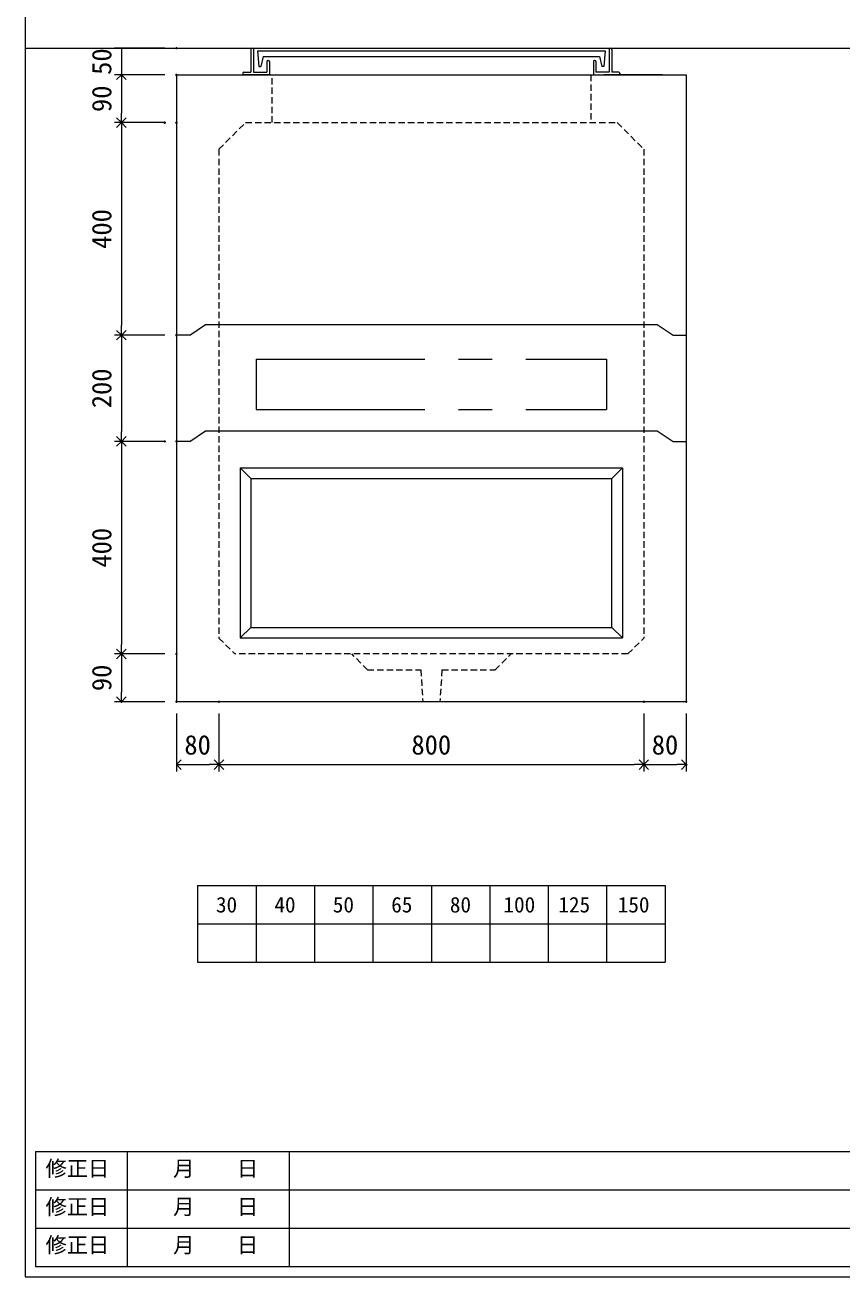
# Model space of a CAD drawing. Units: millimetres, scale not verified. Extents: x -4890 to 18490, y -2347 to 2347.
# Drawn here: x -1230 to 308, y -1928 to 428 of the extents above; entities that cross this region are included whole.
import ezdxf
from ezdxf.enums import TextEntityAlignment as Align

# ---------------------------------------------------------------- set-up
doc = ezdxf.new("R2010")
doc.units = ezdxf.units.MM
doc.header["$LTSCALE"] = 10
doc.header["$PDMODE"] = 32
doc.header["$PDSIZE"] = 2
doc.linetypes.add('DASHED1', pattern=[1.8, 1.2, -0.6])
doc.linetypes.add('USER2', pattern=[50.8, 31.75, -6.35, 6.35, -6.35])
doc.layers.add('0-1_Defpoints', color=7, linetype='Continuous')
for name, color, linetype, lineweight in [('0-2_waku', 7, 'Continuous', 18), ('0-3_gaikei', 7, 'Continuous', 18), ('0-4_kakure', 7, 'DASHED1', 5), ('0-5_sunpou', 7, 'Continuous', 5), ('0-9_uchigawa', 6, 'Continuous', 18), ('0-B_futa', 3, 'Continuous', 18), ('0-C_GL', 4, 'Continuous', 18), ('0-E_文字１', 7, 'Continuous', 18), ('1-3_uchigawa2', 6, 'USER2', 18)]:
    doc.layers.add(name, color=color, linetype=linetype, lineweight=lineweight)
doc.styles.add('ＭＳ ゴシック', font='')
doc.styles.get('ＭＳ ゴシック').set_extended_font_data('MS Gothic')

# ---------------------------------------------------------------- blocks, each defined once
blk = doc.blocks.new('_Open90')
at = {"layer": '0-5_sunpou'}
blk.add_line((0, 0), (-1, 0), dxfattribs=at)
blk.add_lwpolyline([(-0.5, 0.5), (0, 0), (-0.5, -0.5)], dxfattribs=at)
blk = doc.blocks.new('D47')
at = {"layer": '0-1_Defpoints'}
for p in [(502.32, 2492.03), (398.83, 2402.03), (502.32, 2402.03)]:
    blk.add_point(p, dxfattribs=at)
at = {"layer": '0-5_sunpou'}
for p, q in [((480.32, 2492.03), (385.83, 2492.03)), ((398.83, 2474.03), (398.83, 2420.03)), ((480.32, 2402.03), (385.83, 2402.03))]:
    blk.add_line(p, q, dxfattribs=at)
at = {"layer": '0-5_sunpou', "xscale": 18, "yscale": 18}
for p, rotation in [((398.83, 2492.03), 90), ((398.83, 2402.03), 270)]:
    blk.add_blockref('_Open90', p, dxfattribs=dict(at, rotation=rotation))
at = {"layer": '0-5_sunpou', "style": 'ＭＳ ゴシック'}
blk.add_text('90', height=36.66, rotation=90, dxfattribs=at).set_placement((390.83, 2422.03), align=Align.BOTTOM_LEFT)
blk = doc.blocks.new('D48')
at = {"layer": '0-1_Defpoints'}
for p in [(502.32, 1802.03), (398.83, 1402.03), (502.32, 1402.03)]:
    blk.add_point(p, dxfattribs=at)
at = {"layer": '0-5_sunpou'}
for p, q in [((480.32, 1802.03), (385.83, 1802.03)), ((398.83, 1784.03), (398.83, 1420.03)), ((480.32, 1402.03), (385.83, 1402.03))]:
    blk.add_line(p, q, dxfattribs=at)
at = {"layer": '0-5_sunpou', "xscale": 18, "yscale": 18}
for p, rotation in [((398.83, 1802.03), 90), ((398.83, 1402.03), 270)]:
    blk.add_blockref('_Open90', p, dxfattribs=dict(at, rotation=rotation))
at = {"layer": '0-5_sunpou', "style": 'ＭＳ ゴシック'}
blk.add_text('400', height=36.66, rotation=90, dxfattribs=at).set_placement((390.83, 1564.53), align=Align.BOTTOM_LEFT)
blk = doc.blocks.new('D49')
at = {"layer": '0-1_Defpoints'}
for p in [(502.32, 1402.03), (398.83, 1312.03), (502.32, 1312.03)]:
    blk.add_point(p, dxfattribs=at)
at = {"layer": '0-5_sunpou'}
for p, q in [((480.32, 1402.03), (385.83, 1402.03)), ((398.83, 1384.03), (398.83, 1330.03)), ((480.32, 1312.03), (385.83, 1312.03))]:
    blk.add_line(p, q, dxfattribs=at)
at = {"layer": '0-5_sunpou', "xscale": 18, "yscale": 18}
for p, rotation in [((398.83, 1402.03), 90), ((398.83, 1312.03), 270)]:
    blk.add_blockref('_Open90', p, dxfattribs=dict(at, rotation=rotation))
at = {"layer": '0-5_sunpou', "style": 'ＭＳ ゴシック'}
blk.add_text('90', height=36.66, rotation=90, dxfattribs=at).set_placement((390.83, 1332.03), align=Align.BOTTOM_LEFT)
blk = doc.blocks.new('D50')
at = {"layer": '0-1_Defpoints'}
for p in [(502.32, 1312.03), (582.32, 1312.03), (582.32, 1193.64)]:
    blk.add_point(p, dxfattribs=at)
at = {"layer": '0-5_sunpou'}
for p, q in [((502.32, 1290.03), (502.32, 1180.64)), ((582.32, 1290.03), (582.32, 1180.64)), ((520.32, 1193.64), (564.32, 1193.64))]:
    blk.add_line(p, q, dxfattribs=at)
at = {"layer": '0-5_sunpou', "xscale": 18, "yscale": 18, "rotation": 180}
blk.add_blockref('_Open90', (502.32, 1193.64), dxfattribs=at)
at = {"layer": '0-5_sunpou', "xscale": 18, "yscale": 18}
blk.add_blockref('_Open90', (582.32, 1193.64), dxfattribs=at)
at = {"layer": '0-5_sunpou', "style": 'ＭＳ ゴシック'}
blk.add_text('80', height=36.66, dxfattribs=at).set_placement((517.32, 1201.64), align=Align.BOTTOM_LEFT)
blk = doc.blocks.new('D51')
at = {"layer": '0-1_Defpoints'}
for p in [(582.32, 1312.03), (1382.32, 1312.03), (1382.32, 1193.64)]:
    blk.add_point(p, dxfattribs=at)
at = {"layer": '0-5_sunpou'}
for p, q in [((582.32, 1290.03), (582.32, 1180.64)), ((1382.32, 1290.03), (1382.32, 1180.64)), ((600.32, 1193.64), (1364.32, 1193.64))]:
    blk.add_line(p, q, dxfattribs=at)
at = {"layer": '0-5_sunpou', "xscale": 18, "yscale": 18, "rotation": 180}
blk.add_blockref('_Open90', (582.32, 1193.64), dxfattribs=at)
at = {"layer": '0-5_sunpou', "xscale": 18, "yscale": 18}
blk.add_blockref('_Open90', (1382.32, 1193.64), dxfattribs=at)
at = {"layer": '0-5_sunpou', "style": 'ＭＳ ゴシック'}
blk.add_text('800', height=36.66, dxfattribs=at).set_placement((944.82, 1201.64), align=Align.BOTTOM_LEFT)
blk = doc.blocks.new('D52')
at = {"layer": '0-1_Defpoints'}
for p in [(1382.32, 1312.03), (1462.32, 1312.03), (1462.32, 1193.64)]:
    blk.add_point(p, dxfattribs=at)
at = {"layer": '0-5_sunpou'}
for p, q in [((1382.32, 1290.03), (1382.32, 1180.64)), ((1462.32, 1290.03), (1462.32, 1180.64)), ((1400.32, 1193.64), (1444.32, 1193.64))]:
    blk.add_line(p, q, dxfattribs=at)
at = {"layer": '0-5_sunpou', "xscale": 18, "yscale": 18, "rotation": 180}
blk.add_blockref('_Open90', (1382.32, 1193.64), dxfattribs=at)
at = {"layer": '0-5_sunpou', "xscale": 18, "yscale": 18}
blk.add_blockref('_Open90', (1462.32, 1193.64), dxfattribs=at)
at = {"layer": '0-5_sunpou', "style": 'ＭＳ ゴシック'}
blk.add_text('80', height=36.66, dxfattribs=at).set_placement((1397.32, 1201.64), align=Align.BOTTOM_LEFT)
blk = doc.blocks.new('D53')
at = {"layer": '0-1_Defpoints'}
for p in [(480.32, 2402.03), (398.83, 2002.03), (502.32, 2002.03)]:
    blk.add_point(p, dxfattribs=at)
at = {"layer": '0-5_sunpou'}
for p, q in [((458.32, 2402.03), (385.83, 2402.03)), ((398.83, 2384.03), (398.83, 2020.03)), ((480.32, 2002.03), (385.83, 2002.03))]:
    blk.add_line(p, q, dxfattribs=at)
at = {"layer": '0-5_sunpou', "xscale": 18, "yscale": 18}
for p, rotation in [((398.83, 2402.03), 90), ((398.83, 2002.03), 270)]:
    blk.add_blockref('_Open90', p, dxfattribs=dict(at, rotation=rotation))
at = {"layer": '0-5_sunpou', "style": 'ＭＳ ゴシック'}
blk.add_text('400', height=36.66, rotation=90, dxfattribs=at).set_placement((390.83, 2164.53), align=Align.BOTTOM_LEFT)
blk = doc.blocks.new('D54')
at = {"layer": '0-1_Defpoints'}
for p in [(502.32, 2002.03), (398.83, 1802.03), (480.32, 1802.03)]:
    blk.add_point(p, dxfattribs=at)
at = {"layer": '0-5_sunpou'}
for p, q in [((480.32, 2002.03), (385.83, 2002.03)), ((398.83, 1984.03), (398.83, 1820.03)), ((458.32, 1802.03), (385.83, 1802.03))]:
    blk.add_line(p, q, dxfattribs=at)
at = {"layer": '0-5_sunpou', "xscale": 18, "yscale": 18}
for p, rotation in [((398.83, 2002.03), 90), ((398.83, 1802.03), 270)]:
    blk.add_blockref('_Open90', p, dxfattribs=dict(at, rotation=rotation))
at = {"layer": '0-5_sunpou', "style": 'ＭＳ ゴシック'}
blk.add_text('200', height=36.66, rotation=90, dxfattribs=at).set_placement((390.83, 1864.53), align=Align.BOTTOM_LEFT)
blk = doc.blocks.new('D79')
at = {"layer": '0-1_Defpoints'}
for p in [(502.32, 2542.03), (398.83, 2492.03), (502.32, 2492.03)]:
    blk.add_point(p, dxfattribs=at)
at = {"layer": '0-5_sunpou'}
for p, q in [((480.32, 2542.03), (385.83, 2542.03)), ((398.83, 2542.03), (398.83, 2492.03)), ((480.32, 2492.03), (385.83, 2492.03))]:
    blk.add_line(p, q, dxfattribs=at)
at = {"layer": '0-5_sunpou', "style": 'ＭＳ ゴシック'}
blk.add_text('50', height=36.66, rotation=90, dxfattribs=at).set_placement((390.83, 2492.03), align=Align.BOTTOM_LEFT)

msp = doc.modelspace()

# ---------------------------------------------------------------- linework, layer by layer
at = {"layer": '0-2_waku'}
for p, q in [((-1230, 2346.97), (-1230, -1928.03)), ((-905, -1191.36), (-25, -1191.36)), ((-905, -1191.36), (-905, -1335.36)), ((-905, -1191.36), (-905, -1335.36)), ((-905, -1191.36), (-905, -1335.36)), ((-905, -1191.36), (-905, -1335.36)), ((-795, -1191.36), (-795, -1335.36)), ((-685, -1191.36), (-685, -1335.36)), ((-685, -1191.36), (-685, -1335.36)), ((-575, -1191.36), (-575, -1335.36)), ((-465, -1191.36), (-465, -1335.36)), ((-355, -1191.36), (-355, -1335.36)), ((-245, -1191.36), (-245, -1335.36)), ((-135, -1191.36), (-135, -1335.36)), ((-25, -1191.36), (-25, -1335.36)), ((-905, -1263.36), (-25, -1263.36)), ((-905, -1335.36), (-25, -1335.36)), ((-1210, -1692.03), (-1210, -1908.03)), ((-1210, -1692.03), (818, -1692.03)), ((-1037.5, -1692.03), (-1037.5, -1908.03)), ((-732.5, -1692.03), (-732.5, -1908.03)), ((-732.5, -1692.03), (-732.5, -1908.03)), ((-1210, -1764.03), (818, -1764.03)), ((-1210, -1836.03), (530, -1836.03)), ((-1210, -1908.03), (818, -1908.03)), ((-1230, -1928.03), (4890, -1928.03)), ((-1230, -1928.03), (4890, -1928.03))]:
    msp.add_line(p, q, dxfattribs=at)
at = {"layer": '0-3_gaikei'}
for p, q in [((-945, 334.64), (15, 334.64)), ((-945, 334.64), (-945, -845.36)), ((-900, 334.64), (-790, 334.64)), ((-865, 334.64), (-65, 334.64)), ((-30, 334.64), (-140, 334.64)), ((15, 334.64), (15, -845.36)), ((-920, -155.36), (-890, -135.36)), ((-890, -135.36), (-40, -135.36)), ((-40, -135.36), (-10, -155.36)), ((-920, -155.36), (-945, -155.36)), ((-10, -155.36), (15, -155.36)), ((-920, -355.36), (-890, -335.36)), ((-890, -335.36), (-40, -335.36)), ((-40, -335.36), (-10, -355.36)), ((-920, -355.36), (-945, -355.36)), ((-10, -355.36), (15, -355.36)), ((15, -845.36), (-945, -845.36))]:
    msp.add_line(p, q, dxfattribs=at)
at = {"layer": '0-4_kakure'}
for p, q in [((-765, 244.64), (-765, 334.64)), ((-165, 334.64), (-165, 244.64)), ((-865, 194.64), (-815, 244.64)), ((-815, 244.64), (-115, 244.64)), ((-815, 244.64), (-115, 244.64)), ((-115, 244.64), (-65, 194.64)), ((-865, 194.64), (-865, -725.36)), ((-65, 194.64), (-65, -725.36)), ((-865, -725.36), (-835, -755.36)), ((-95, -755.36), (-65, -725.36)), ((-95, -755.36), (-835, -755.36)), ((-585, -785.36), (-615, -755.36)), ((-585, -785.36), (-615, -755.36)), ((-585, -785.36), (-615, -755.36)), ((-345, -785.36), (-315, -755.36)), ((-345, -785.36), (-315, -755.36)), ((-345, -785.36), (-315, -755.36)), ((-585, -785.36), (-485, -785.36)), ((-585, -785.36), (-485, -785.36)), ((-585, -785.36), (-485, -785.36)), ((-485, -785.36), (-481, -845.36)), ((-485, -785.36), (-481, -845.36)), ((-445, -785.36), (-449, -845.36)), ((-445, -785.36), (-449, -845.36)), ((-445, -785.36), (-345, -785.36)), ((-445, -785.36), (-345, -785.36)), ((-445, -785.36), (-345, -785.36))]:
    msp.add_line(p, q, dxfattribs=at)
at = {"layer": '0-9_uchigawa'}
for p, q in [((-825, -405.36), (-805, -425.36)), ((-825, -405.36), (-825, -705.36)), ((-825, -405.36), (-105, -405.36)), ((-825, -405.36), (-825, -725.29)), ((-825, -405.36), (-805, -425.36)), ((-105, -405.36), (-125, -425.36)), ((-105, -405.36), (-105, -725.29)), ((-805, -425.36), (-805, -685.36)), ((-805, -425.36), (-805, -685.36)), ((-805, -425.36), (-805, -685.36)), ((-805, -425.36), (-805, -685.36)), ((-805, -425.36), (-805, -705.29)), ((-125, -705.29), (-125, -425.36)), ((-825, -725.29), (-805, -705.29)), ((-805, -705.29), (-125, -705.29)), ((-105, -725.29), (-125, -705.29)), ((-825, -725.29), (-105, -725.29)), ((-805, -725.29), (-105, -725.29))]:
    msp.add_line(p, q, dxfattribs=at)
for points in [[(-825, -405.36), (-805, -425.36), (-805, -685.36)], [(-825, -405.36), (-805, -425.36), (-125, -425.36)]]:
    msp.add_lwpolyline(points, dxfattribs=at)
at = {"layer": '0-B_futa'}
for p, q in [((-805, 382.64), (-805, 339.64)), ((-803, 384.64), (-800, 384.64)), ((-800, 384.64), (-800, 339.64)), ((-792.19, 380.14), (-137.86, 380.14)), ((-792.19, 380.14), (-789.7, 350.14)), ((-137.86, 380.14), (-140.11, 350.14)), ((-130, 384.64), (-130, 339.64)), ((-130, 384.64), (-127, 384.64)), ((-125, 382.64), (-125, 339.64)), ((-781.67, 369.14), (-785.99, 350.14)), ((-781.67, 369.14), (-148.33, 369.14)), ((-775, 359.64), (-775, 339.64)), ((-773, 361.64), (-772, 361.64)), ((-770, 359.64), (-770, 334.64)), ((-160, 359.64), (-160, 334.64)), ((-157, 361.64), (-158, 361.64)), ((-155, 359.64), (-155, 339.64)), ((-148.33, 369.14), (-144.01, 350.14)), ((-820, 337.64), (-820, 336.64)), ((-818, 339.64), (-805, 339.64)), ((-770, 334.64), (-818, 334.64)), ((-800, 339.64), (-775, 339.64)), ((-789.7, 350.14), (-785.99, 350.14)), ((-160, 334.64), (-112, 334.64)), ((-130, 339.64), (-155, 339.64)), ((-140.11, 350.14), (-144.01, 350.14)), ((-112, 339.64), (-125, 339.64)), ((-110, 337.64), (-110, 336.64))]:
    msp.add_line(p, q, dxfattribs=at)
for centre, start, end in [((-803, 382.64), 90, 180), ((-127, 382.64), 0, 90), ((-773, 359.64), 90, 180), ((-772, 359.64), 0, 90), ((-158, 359.64), 90, 180), ((-157, 359.64), 0, 90), ((-818, 337.64), 90, 180), ((-818, 336.64), 180, 270), ((-112, 337.64), 0, 90), ((-112, 336.64), 270, 0)]:
    msp.add_arc(centre, 2, start, end, dxfattribs=at)
at = {"layer": '0-C_GL'}
msp.add_line((-1230, 384.64), (4890, 384.64), dxfattribs=at)
at = {"layer": '1-3_uchigawa2'}
for p, q in [((-795, -200.36), (-795, -295.36)), ((-795, -200.36), (-135, -200.36)), ((-135, -200.36), (-135, -295.36)), ((-795, -295.36), (-135, -295.36))]:
    msp.add_line(p, q, dxfattribs=at)

# ---------------------------------------------------------------- block references
at = {"layer": '0-5_sunpou'}
for name in ['D79', 'D47', 'D53', 'D54', 'D48', 'D49', 'D50', 'D51', 'D52']:
    msp.add_blockref(name, (-1447.32, -2157.39), dxfattribs=at)

# ---------------------------------------------------------------- texts
at = {"layer": '0-E_文字１', "style": 'ＭＳ ゴシック'}
for s, p in [('30', (-870.53, -1250.82)), ('40', (-760.53, -1250.82)), ('50', (-650.53, -1250.82)), ('65', (-540.53, -1250.82)), ('80', (-430.12, -1250.82)), ('100', (-329.25, -1250.82)), ('125', (-225.86, -1250.82)), ('150', (-114.1, -1250.82)), ('修正日', (-1191.35, -1747.32)), ('\u3000\u3000月\u3000\u3000日', (-1031.2, -1747.32)), ('修正日', (-1191.35, -1819.32)), ('\u3000\u3000月\u3000\u3000日', (-1031.2, -1819.32)), ('修正日', (-1191.35, -1891.32)), ('\u3000\u3000月\u3000\u3000日', (-1031.2, -1891.32))]:
    msp.add_text(s, height=29.33, dxfattribs=at).set_placement(p, align=Align.BOTTOM_LEFT)

doc.saveas('drawing.dxf')
